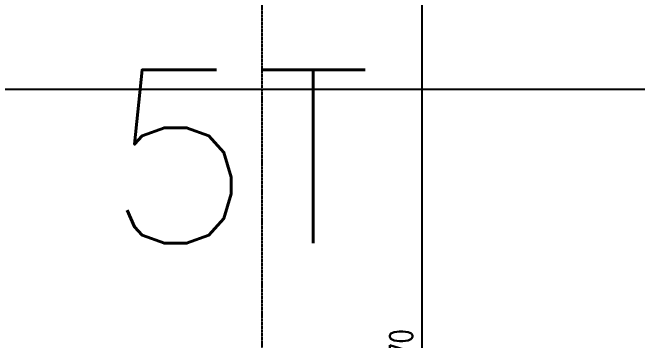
# Model space of a CAD drawing. Extents: x -1899985 to 1774885, y 556286 to 2175695.
# Drawn here: x -1660935 to -1656860, y 571119 to 573261 of the extents above; entities that cross this region are included whole.
import ezdxf

# ---------------------------------------------------------------- set-up
doc = ezdxf.new("R2010")
doc.units = 0
doc.header["$LTSCALE"] = 10
doc.header["$MEASUREMENT"] = 0
doc.linetypes.add('20剖面图$0$__DASH', pattern=[0.35, 0.25, -0.1])
doc.linetypes.add('20剖面图$0$DOTE', pattern=[2.42, 2, -0.2, 0.02, -0.2])
doc.layers.get('Defpoints').update_dxf_attribs({"color": 210})
for name, color, linetype in [('20剖面图$0$6文字层', 3, 'Continuous'), ('20剖面图$0$A-AXIS-DOTE', 14, '20剖面图$0$DOTE'), ('20剖面图$0$A-LIN-V', 9, 'Continuous'), ('20剖面图$0$建-尺寸', 3, 'Continuous'), ('A-LIN-V', 9, 'Continuous')]:
    doc.layers.add(name, color=color, linetype=linetype)
doc.styles.add('20剖面图$0$A-DIM', font='SIMPLEX', dxfattribs={"bigfont": 'GBCBIG'})
doc.styles.add('20剖面图$0$A-DIM_T3', font='SIMPLEX', dxfattribs={"width": 0.705882, "bigfont": 'GBCBIG'})
doc.dimstyles.new('20剖面图$0$A-DIM&&50', dxfattribs={"dimtxt": 148.75, "dimasz": 50, "dimexe": 50, "dimexo": 50, "dimgap": 63.125, "dimtad": 1, "dimdec": 0, "dimzin": 0, "dimdsep": 46, "dimtxsty": '20剖面图$0$A-DIM_T3', "dimblk": '20剖面图$0$_ArchTick', "dimcen": 0.09, "dimclrt": 7, "dimazin": 2, "dimtfac": 1, "dimtdec": 0, "dimtix": 1, "dimtmove": 2, "dimatfit": 3, "dimfxl": 1, "dimtolj": 1, "dimtzin": 0, "dimarcsym": 0})

# ---------------------------------------------------------------- blocks, each defined once
blk = doc.blocks.new('20剖面图$0$_ArchTick')
at = {"color": 0, "linetype": 'ByBlock', "const_width": 0.4}
blk.add_lwpolyline([(-0.5, -0.5), (0.5, 0.5)], dxfattribs=at)
blk = doc.blocks.new('*D557')
at = {"layer": '20剖面图$0$建-尺寸', "color": 0, "lineweight": -2, "transparency": 16777216}
for p, q in [((-1630675, 573532.5), (-1630228.8, 573532.5)), ((-1630278.8, 568562.5), (-1630278.8, 573532.5)), ((-1630675, 568562.5), (-1630228.8, 568562.5))]:
    blk.add_line(p, q, dxfattribs=at)
at = {"layer": 'Defpoints', "color": 0, "transparency": 16777216}
for p in [(-1630725, 573532.5), (-1630278.8, 573532.5), (-1630725, 568562.5)]:
    blk.add_point(p, dxfattribs=at)
at = {"layer": '20剖面图$0$建-尺寸', "color": 0, "lineweight": -2, "transparency": 16777216, "xscale": 50, "yscale": 50, "zscale": 50}
for p, rotation in [((-1630278.8, 573532.5), 90), ((-1630278.8, 568562.5), 270)]:
    blk.add_blockref('20剖面图$0$_ArchTick', p, dxfattribs=dict(at, rotation=rotation))
at = {"layer": '20剖面图$0$建-尺寸', "color": 7, "transparency": 16777216, "insert": (-1630416.3, 571047.5), "char_height": 148.75, "attachment_point": 5, "rotation": 90, "style": '20剖面图$0$A-DIM_T3'}
blk.add_mtext('\\A1;4970', dxfattribs=at)
blk = doc.blocks.new('20剖面图$0$5555rrrrrrrrrrr')
at = {"layer": '20剖面图$0$A-AXIS-DOTE'}
blk.add_line((-1631325, 575655), (-1631325, 568562.5), dxfattribs=at)
at = {"layer": '20剖面图$0$6文字层', "style": '20剖面图$0$A-DIM'}
blk.add_text('5T', height=1131.54, dxfattribs=at).set_placement((-1632347.9, 571789.3))
at = {"layer": '20剖面图$0$建-尺寸'}
dim = blk.add_aligned_dim(p1=(-1630725, 568562.5), p2=(-1630725, 573532.5), distance=-446.2, dimstyle='20剖面图$0$A-DIM&&50', dxfattribs=at)
dim.commit()
dim.dimension.update_dxf_attribs({"geometry": '*D557', "text_midpoint": (-1630416.3, 571047.5)})
blk = doc.blocks.new('20剖面图')
at = {"layer": '20剖面图$0$A-AXIS-DOTE', "linetype": '20剖面图$0$__DASH', "ltscale": 2}
blk.add_line((-1647680.2, 572757.5), (-1785568.2, 572757.5), dxfattribs=at)
at = {"layer": '20剖面图$0$A-LIN-V'}
blk.add_blockref('20剖面图$0$5555rrrrrrrrrrr', (-27985.4, -35), dxfattribs=at)

msp = doc.modelspace()

# ---------------------------------------------------------------- block references
at = {"layer": 'A-LIN-V'}
msp.add_blockref('20剖面图', (0, 0), dxfattribs=at)

doc.saveas('drawing.dxf')
